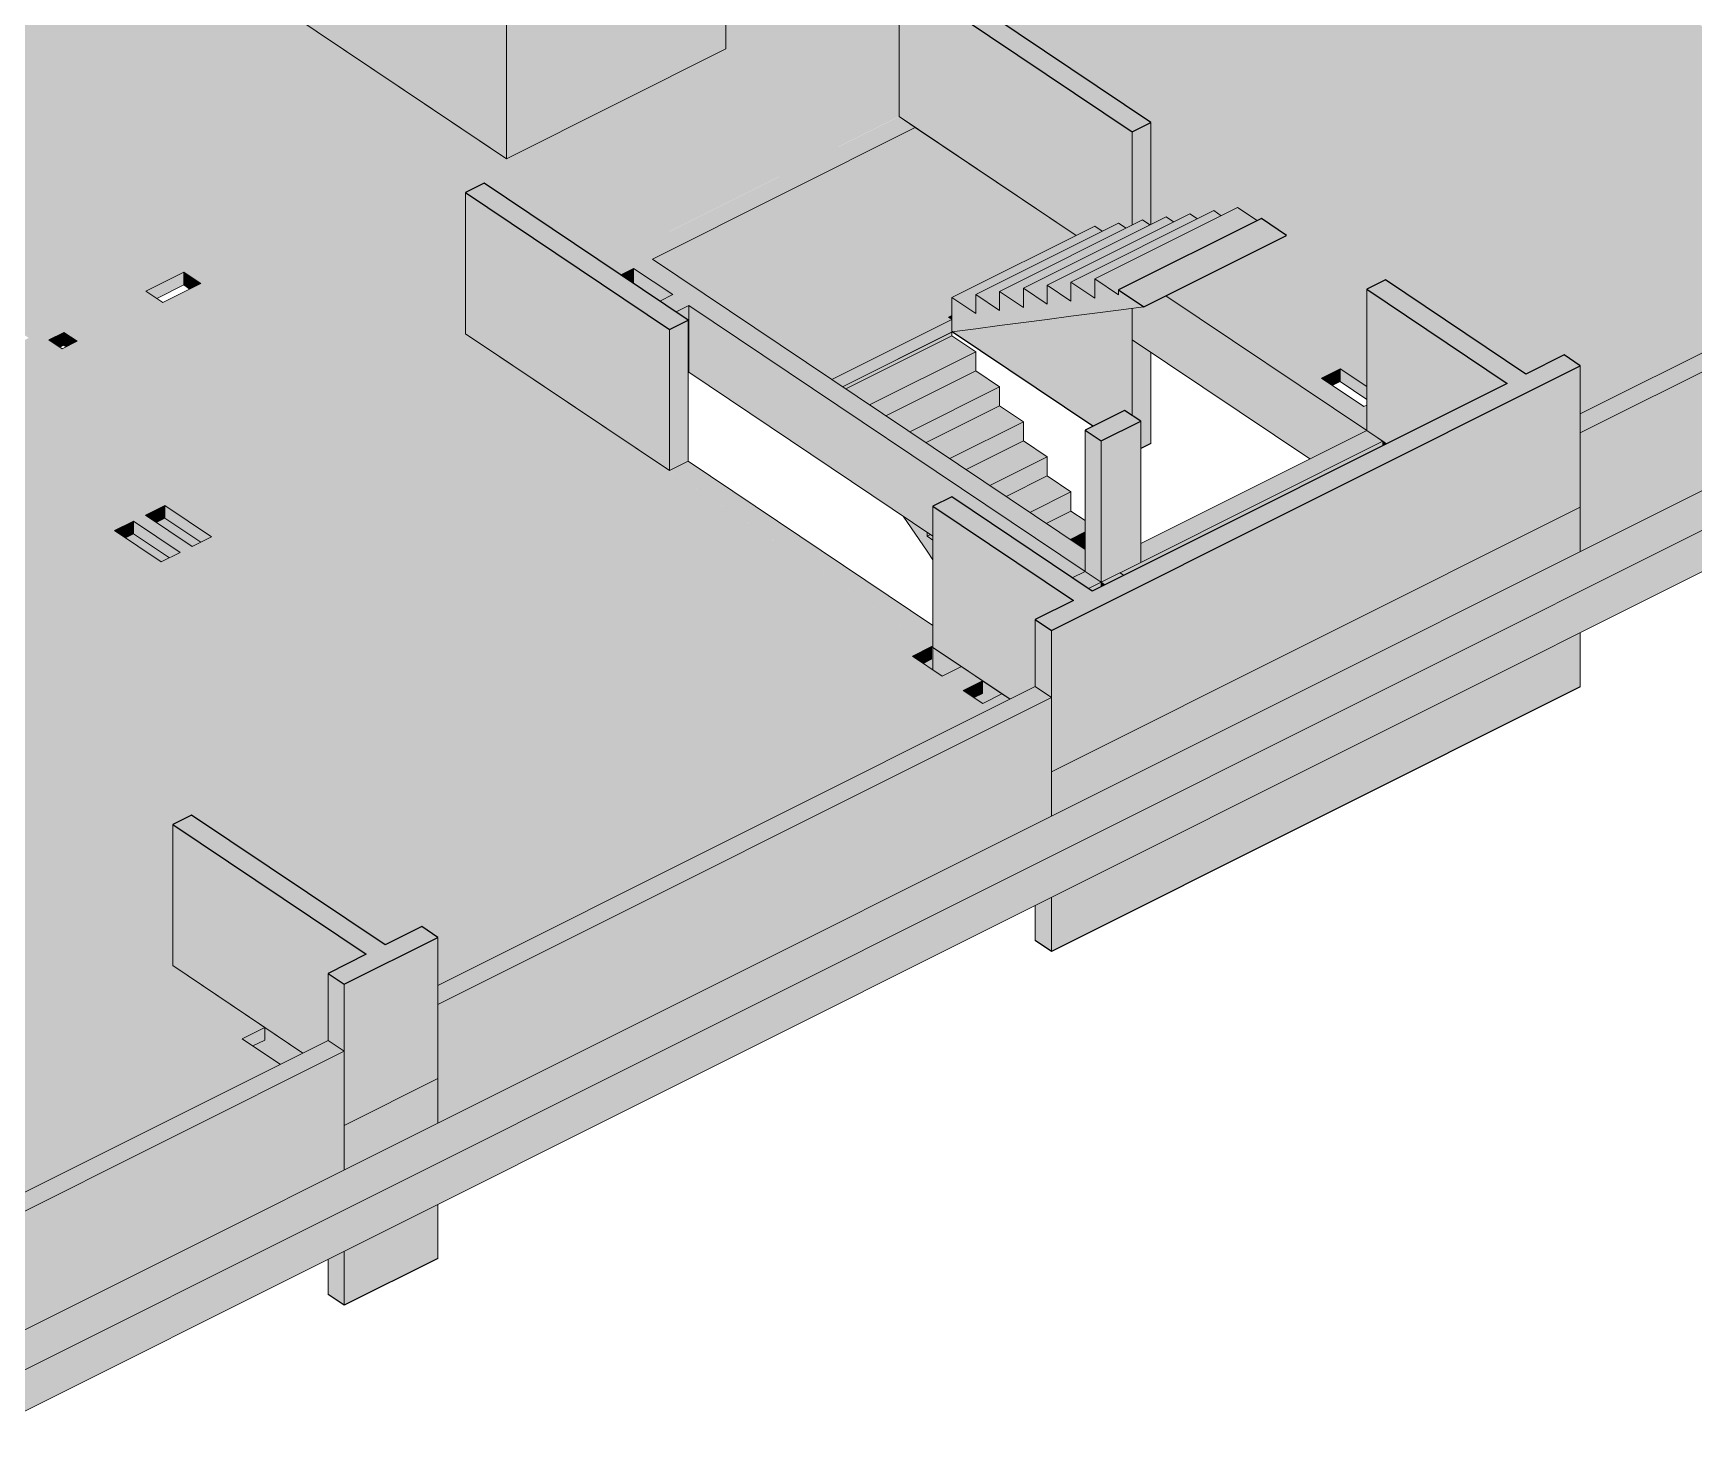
# Model space of a CAD drawing. Header units: centimetres. Extents: x -1984 to 34419, y -3196 to 88064.
# Drawn here: x 15872 to 17149, y 64692 to 65782 of the extents above; entities that cross this region are included whole.
import ezdxf

# ---------------------------------------------------------------- set-up
doc = ezdxf.new("R2010")
doc.units = ezdxf.units.CM
for name, color, linetype, lineweight in [('A-FLOR', 7, 'Continuous', 25), ('S-BEAM', 7, 'Continuous', 25), ('S-COLS', 7, 'Continuous', 25), ('S-STRS', 7, 'Continuous', 9)]:
    doc.layers.add(name, color=color, linetype=linetype, lineweight=lineweight)

# ---------------------------------------------------------------- blocks, each defined once
blk = doc.blocks.new('PED_COMPL_ESC_TRIANGULO_BAIXO_R00_2019 - 01-3741892-3D G 001 - VISTA 3D 4PAV')
at = {"layer": 'S-BEAM', "lineweight": 9, "true_color": 0xbfbfbf}
blk.add_hatch(color=9, dxfattribs=at).paths.add_polyline_path([(15.6, 65508.1), (97.1, 65548.9), (97.1, 65551.8), (13.1, 65509.7)], flags=0)
at = {"layer": 'S-BEAM', "lineweight": 9}
for p, q in [((13.1, 65509.7), (97.1, 65551.8)), ((97.1, 65551.8), (97.1, 65548.9))]:
    blk.add_line(p, q, dxfattribs=at)
blk = doc.blocks.new('PED_COMPL_ESC_TRIANGULO_CIMA_R00_2019 - 01-3741802-3D G 001 - VISTA 3D 4PAV')
at = {"layer": 'S-BEAM', "lineweight": 9, "true_color": 0xbfbfbf}
for points in [[(94.6, 65563.3), (97.1, 65563.6), (97.1, 65564.5)], [(97.1, 65561.6), (97.1, 65563.6), (94.6, 65563.3), (95.4, 65562.7)]]:
    blk.add_hatch(color=9, dxfattribs=at).paths.add_polyline_path(points, flags=0)
at = {"layer": 'S-BEAM', "lineweight": 9}
for p, q in [((94.6, 65563.3), (97.1, 65564.5)), ((97.1, 65563.6), (94.6, 65563.3)), ((94.6, 65563.3), (97.1, 65561.6)), ((97.1, 65561.6), (97.1, 65563.6))]:
    blk.add_line(p, q, dxfattribs=at)

msp = doc.modelspace()

# ---------------------------------------------------------------- hatches: boundary and pattern name
at = {"layer": 'A-FLOR', "true_color": 0xbfbfbf}
for points in [[(15540.45, 65218.06), (15661.18, 65278.49), (15661.18, 65387.13), (15675.56, 65394.33), (15768.25, 65332.09), (16204.62, 65550.52), (16204.62, 65659.15), (16219, 65666.35), (16311.69, 65604.12), (16538.03, 65717.56), (16538.03, 65826.05), (16552.41, 65833.25), (16645.11, 65771.02), (16935.39, 65916.66), (16935.39, 66024.95), (16952.22, 66033.17), (17044.74, 65971.06), (17335.02, 66116.36), (17335.02, 66133.21), (17248.1, 66191.57), (16569.55, 65851.91), (16555.66, 65861.23), (16536.82, 65851.91), (16497.42, 65878.36), (16478.16, 65868.72), (16465.2, 65877.42), (16503.22, 65896.44), (16469.41, 65919.14), (16442.92, 65905.88), (16400.44, 65934.4), (16426.93, 65947.66), (16389.17, 65973.01), (16366.46, 65961.64), (16301.44, 66005.3), (16324.14, 66016.66), (16317.93, 66020.83), (16302.8, 66013.26), (16289.73, 66022.03), (16304.86, 66029.61), (16250.01, 66066.43), (16234.87, 66058.86), (16221.8, 66067.63), (16236.94, 66075.21), (16111.71, 66159.17), (16098.91, 66152.76), (16089.36, 66159.17), (16076.45, 66152.7), (16099.08, 66137.51), (16085.53, 66130.72), (16062.89, 66145.92), (15937.64, 66083.22), (16299.82, 65840.07), (16392.51, 65886.48), (16404.93, 65878.14), (16404.93, 65769.51), (15439.15, 65286.07), (15539.32, 65218.82)], [(16486.27, 65515.35), (16578.6, 65561.56), (16576.05, 65563.27), (16578.6, 65564.55), (16578.6, 65578.3), (16674.06, 65626.09), (16550.45, 65709.08), (16348.37, 65607.92), (16478.04, 65520.87)], [(15967.47, 65577.51), (15988.36, 65587.97), (15988.36, 65597.75), (15959.12, 65583.11), (15962.09, 65581.12)], [(15992.98, 65584.87), (16001.33, 65589.04), (15988.36, 65597.75), (15988.36, 65587.97), (15991.93, 65585.58)], [(15892.86, 65540.17), (15896.04, 65541.76), (15896.04, 65551.54), (15884.52, 65545.77), (15886.08, 65544.72)], [(15897.85, 65540.54), (15906.19, 65544.72), (15896.04, 65551.54), (15896.04, 65541.76), (15897.48, 65540.79)], [(16494.61, 65509.74), (16578.6, 65552.01), (16578.6, 65561.56), (16486.27, 65515.35)], [(16870.96, 65510.76), (16876.99, 65513.78), (16876.99, 65523.56), (16862.61, 65516.36), (16868.66, 65512.3)], [(16897.45, 65500.04), (16897.45, 65509.82), (16876.99, 65523.56), (16876.99, 65513.78), (16895.16, 65501.58)], [(15967.02, 65405.34), (15973.7, 65408.97), (15973.6, 65418.42), (15958.68, 65410.95), (15966.78, 65405.51)], [(16001.26, 65390.18), (16009.6, 65394.35), (15973.7, 65418.42), (15973.7, 65408.68), (15995.04, 65394.35)], [(15943.37, 65393.5), (15949.6, 65396.91), (15949.6, 65406.4), (15935.11, 65399.05), (15943.13, 65393.67)], [(15977.16, 65378.11), (15985.5, 65382.29), (15949.6, 65406.4), (15949.6, 65396.62), (15970.94, 65382.29)], [(16556.53, 65296.97), (16562.94, 65300.48), (16562.94, 65309.96), (16548.18, 65302.57)], [(16595.69, 65270.68), (16602.1, 65273.89), (16602.1, 65283.67), (16587.34, 65276.28), (16595.5, 65270.8)], [(15760.22, 64837.43), (16062.43, 64988.71), (16033.04, 65008.44), (16050.44, 65017.16), (15673.59, 65270.16), (15385.58, 65125.99), (15760.22, 64874.48)], [(16041.38, 65002.84), (16050.44, 65007.38), (16050.44, 65017.16), (16033.04, 65008.44), (16040.02, 65003.76)]]:
    msp.add_hatch(color=9, dxfattribs=at).paths.add_polyline_path(points, flags=0)
h = msp.add_hatch(color=9, dxfattribs=at)
h.paths.add_polyline_path([(15859.8, 65511.18), (16223.73, 65693.36), (15926.16, 65893.12), (15912.07, 65886.07), (15879.35, 65908.03), (15893.45, 65915.09), (15853.09, 65941.89), (15838.77, 65934.72), (15804.57, 65957.68), (15819.14, 65964.97), (15792.73, 65982.7), (15778.16, 65975.41), (15768.86, 65981.88), (15783.24, 65989.08), (15768.86, 65998.73), (15477.44, 65852.86), (15517.06, 65826.26), (15517.06, 65717.62), (15700.89, 65594.21), (15700.89, 65684.66), (15717.54, 65693), (15853.16, 65601.95), (15853.17, 65553.24), (15857.13, 65555.23), (15869.06, 65547.22), (15853.16, 65539.26), (15853.17, 65515.63), (15858.42, 65512.1)], flags=0)
h.paths.add_polyline_path([(15894.67, 65538.95), (15884.52, 65545.77), (15896.04, 65551.54), (15906.19, 65544.72), (15896.04, 65539.63)], flags=0)
h.paths.add_polyline_path([(15972.09, 65574.41), (15959.12, 65583.11), (15988.36, 65597.75), (16001.33, 65589.04), (15991.99, 65584.37)], flags=0)
h = msp.add_hatch(color=9, dxfattribs=at)
h.paths.add_polyline_path([(17061.49, 65488.8), (17355.19, 65635.82), (17072.14, 65825.84), (17071, 65825.28), (16986.7, 65881.88), (16931.58, 65854.29), (16919.49, 65862.4), (16974.6, 65889.99), (16947.81, 65907.98), (16657.53, 65762.68), (16731.49, 65713.03), (16731.49, 65634.49), (16743.25, 65640.38), (16749.03, 65636.49), (16761.55, 65642.76), (16767.33, 65638.87), (16779.85, 65645.14), (16785.63, 65641.25), (16798.15, 65647.52), (16813.11, 65637.47), (16816.45, 65639.14), (16835.82, 65626.13), (16757.51, 65586.92), (16862.61, 65516.36), (16876.99, 65523.56), (16897.45, 65509.82), (16897.45, 65584.75), (16911.83, 65591.95), (17019.75, 65519.5), (17049.08, 65534.18), (17061.49, 65525.84), (17061.49, 65512.3)], flags=0)
h.paths.add_polyline_path([(16897.45, 65492.97), (16897.45, 65495.65), (16895.16, 65494.51)], flags=0)
h.paths.add_polyline_path([(16820.35, 65821.97), (16810.2, 65828.79), (16821.72, 65834.56), (16831.83, 65827.72), (16826.95, 65825.28)], flags=0)
h.paths.add_polyline_path([(16901.5, 65862.59), (16893.91, 65867.69), (16909.02, 65875.25), (16916.61, 65870.16), (16906.28, 65864.98)], flags=0)
h.paths.add_polyline_path([(16932.94, 65878.33), (16920.44, 65886.72), (16950.67, 65901.85), (16963.17, 65893.46), (16935.39, 65879.56)], flags=0)
h = msp.add_hatch(color=9, dxfattribs=at)
h.paths.add_polyline_path([(16183.5, 65049.31), (16623.28, 65269.45), (16617.05, 65273.63), (16602.29, 65266.24), (16587.34, 65276.28), (16602.1, 65283.67), (16585.94, 65294.52), (16571.18, 65287.13), (16548.18, 65302.57), (16562.94, 65309.96), (16217.03, 65542.18), (15780.67, 65323.76), (15832.41, 65289.02), (15832.41, 65180.39), (15979.78, 65081.45), (15979.78, 65173.23), (15994.16, 65180.43), (16142.89, 65080.58), (16171.09, 65094.69), (16183.5, 65086.36), (16183.5, 65050.36)], flags=0)
h.paths.add_polyline_path([(15970.93, 65375), (15935.03, 65399.11), (15949.6, 65406.4), (15985.5, 65382.29)], flags=0)
h.paths.add_polyline_path([(15994.59, 65386.84), (15958.68, 65410.95), (15973.76, 65418.42), (16009.6, 65394.35)], flags=0)
at = {"layer": 'S-BEAM', "true_color": 0xbfbfbf}
for points in [[(16657.53, 65762.68), (16947.81, 65907.98), (16935.39, 65916.32), (16645.11, 65771.02), (16652.06, 65766.35)], [(17271.54, 65691.98), (17271.54, 65708.83), (17086.52, 65833.04), (17072.14, 65825.84), (17260.85, 65699.15)], [(16324.11, 65595.78), (16550.45, 65709.08), (16538.03, 65717.42), (16311.69, 65604.12), (16323.07, 65596.48)], [(15853.17, 65493.31), (16236.15, 65685.02), (16223.73, 65693.36), (15853.16, 65507.86), (15853.16, 65493.32)], [(17061.49, 65474.25), (17416.28, 65651.84), (17403.86, 65660.18), (17061.49, 65488.8), (17061.49, 65474.7)], [(17061.49, 65382.99), (17416.28, 65560.58), (17416.28, 65651.84), (17061.49, 65474.25), (17061.49, 65417.21)], [(16680.99, 65367.77), (16680.99, 65384.62), (16348.37, 65607.92), (16333.99, 65600.73), (16671.95, 65373.83)], [(16333.99, 65589.15), (16333.99, 65600.73), (16324.11, 65595.78), (16328.35, 65592.94)], [(16366.59, 65567.26), (16376.47, 65572.21), (16364.05, 65580.54), (16354.17, 65575.6), (16365, 65568.33)], [(16853.65, 65454.19), (16897.45, 65476.12), (16743.13, 65579.73), (16726.07, 65571.19), (16717.11, 65570.02), (16717.11, 65545.86), (16833.41, 65467.78)], [(16897.45, 65476.12), (16897.45, 65492.97), (16757.51, 65586.92), (16743.25, 65579.64), (16876.99, 65489.85)], [(16375.85, 65520.56), (16376.47, 65520.87), (16376.47, 65572.21), (16366.59, 65567.26), (16375.85, 65561.05), (16375.85, 65520.86)], [(15780.67, 65323.76), (16217.03, 65542.18), (16204.62, 65550.52), (15768.25, 65332.09), (15775.21, 65327.42)], [(16564.04, 65309.22), (16564.04, 65326.08), (16375.85, 65452.41), (16361.47, 65445.22), (16562.94, 65309.96)], [(16696.21, 65357.55), (16710.59, 65364.75), (16707.79, 65366.63), (16693.41, 65359.43), (16695.37, 65358.11)], [(16693.41, 65356.15), (16696.21, 65357.55), (16693.41, 65359.43), (16693.41, 65358.35)], [(16564.04, 65291.93), (16564.04, 65309.22), (16562.94, 65309.96), (16562.76, 65300.08), (16556.53, 65296.97), (16563.31, 65292.41)], [(16183.5, 65034.76), (16655.06, 65270.8), (16642.64, 65279.14), (16183.5, 65049.31)], [(16183.5, 64943.5), (16655.06, 65179.54), (16655.06, 65270.8), (16183.5, 65034.76)], [(15979.78, 65064.6), (15979.78, 65081.45), (15832.41, 65180.39), (15818.03, 65173.19), (15969.06, 65071.79)], [(15760.22, 64822.88), (16111.6, 64998.77), (16099.18, 65007.1), (15760.22, 64837.43)], [(15760.22, 64731.62), (16111.6, 64907.51), (16111.6, 64998.77), (15760.22, 64822.88), (15760.22, 64738.86)]]:
    msp.add_hatch(color=9, dxfattribs=at).paths.add_polyline_path(points, flags=0)
at = {"layer": 'S-BEAM', "true_color": 0x0080ff}
for points in [[(15775.58, 64708.67), (17855.48, 65749.79), (17829.34, 65767.34), (15749.44, 64726.22), (15760.22, 64718.98)], [(15804.91, 64691.57), (17825.4, 65702.96), (17825.4, 65732.7), (17855.3, 65747.64), (17855.48, 65749.79), (15775.58, 64708.67), (15775.58, 64706.63), (15804.91, 64721.31), (15804.91, 64706.63)]]:
    msp.add_hatch(color=150, dxfattribs=at).paths.add_polyline_path(points, flags=0)
at = {"layer": 'S-BEAM', "true_color": 0xbfbfbf}
h = msp.add_hatch(color=9, dxfattribs=at)
h.paths.add_polyline_path([(16671.11, 65362.82), (16680.99, 65367.77), (16376.47, 65572.21), (16376.49, 65520.86), (16564.04, 65394.95), (16564.04, 65417.86), (16578.42, 65425.05), (16663.75, 65367.77)], flags=0)
h.paths.add_polyline_path([(16354.17, 65575.6), (16364.05, 65580.54), (16333.99, 65600.73), (16333.99, 65589.15), (16348.37, 65579.5)], flags=0)
h = msp.add_hatch(color=9, dxfattribs=at)
h.paths.add_polyline_path([(16683.53, 65354.49), (16693.4, 65359.43), (16680.99, 65367.77), (16671.11, 65362.82), (16682.34, 65355.29)], flags=0)
h.paths.add_polyline_path([(16723.68, 65374.58), (16909.54, 65468), (16897.45, 65476.12), (16723.68, 65389.14), (16723.68, 65388.23)], flags=0)
h = msp.add_hatch(color=9, dxfattribs=at)
h.paths.add_polyline_path([(16686.33, 65352.6), (16693.41, 65356.15), (16693.39, 65359.42), (16683.53, 65354.49)], flags=0)
h.paths.add_polyline_path([(16710.59, 65364.75), (16909.87, 65464.5), (16909.54, 65467.62), (16707.79, 65366.63)], flags=0)
h = msp.add_hatch(color=9, dxfattribs=at)
h.paths.add_polyline_path([(15970.93, 65375), (15977.16, 65378.11), (15949.6, 65396.62), (15943.63, 65393.33), (15961.38, 65381.42)], flags=0)
h.paths.add_polyline_path([(15994.59, 65386.84), (16001.26, 65390.18), (15973.7, 65408.68), (15967.02, 65405.34), (15985.5, 65392.94)], flags=0)
at = {"layer": 'S-COLS', "true_color": 0xc0c0c0}
for points in [[(16236.15, 65685.02), (16236.15, 65793.65), (16068.84, 65905.98), (16068.84, 65797.34), (16228.92, 65689.87)], [(16236.15, 65685.02), (16404.93, 65769.51), (16404.93, 65878.14), (16236.15, 65793.65), (16236.15, 65689.87)], [(16674.06, 65626.09), (16688.35, 65633.24), (16694.23, 65629.4), (16706.65, 65635.62), (16712.44, 65631.74), (16717.11, 65634.07), (16717.11, 65705.83), (16538.03, 65826.05), (16538.03, 65717.42), (16663.41, 65633.24)], [(16717.11, 65634.07), (16724.95, 65638), (16730.74, 65634.12), (16731.49, 65634.49), (16731.49, 65713.03), (16717.11, 65705.83), (16717.11, 65635.62)], [(16361.47, 65445.22), (16361.47, 65553.85), (16204.62, 65659.15), (16204.76, 65550.42), (16286.24, 65495.72)], [(16912.67, 65465.9), (17005.37, 65512.3), (16897.45, 65584.75), (16897.45, 65476.12), (16909.87, 65467.78)], [(16686.8, 65479.31), (16711.27, 65491.55), (16717.11, 65487.63), (16717.11, 65570.02), (16578.74, 65551.86), (16680.99, 65483.21)], [(16361.47, 65445.22), (16375.85, 65452.41), (16375.85, 65561.05), (16361.47, 65553.85), (16361.47, 65452.41)], [(16723.68, 65462.26), (16731.49, 65466.16), (16731.49, 65536.21), (16717.11, 65545.86), (16717.11, 65487.63), (16723.68, 65483.22), (16723.68, 65467.78)], [(16655.06, 65213.76), (17061.49, 65417.21), (17061.49, 65525.84), (16655.06, 65322.4), (16655.06, 65214.82)], [(16693.41, 65359.43), (16693.41, 65468.06), (16680.99, 65476.4), (16680.99, 65367.77), (16693.4, 65359.43)], [(16693.41, 65359.43), (16723.68, 65374.58), (16723.68, 65483.22), (16693.41, 65468.06), (16693.41, 65359.44)], [(16909.87, 65464.5), (16912.67, 65465.9), (16909.87, 65467.78)], [(16623.28, 65269.45), (16642.64, 65279.14), (16642.64, 65330.73), (16671.95, 65345.41), (16564.04, 65417.86), (16564.04, 65309.22), (16621.26, 65270.8)], [(16655.06, 65270.8), (16655.06, 65322.4), (16642.64, 65330.73), (16642.64, 65279.14), (16646.9, 65276.28)], [(16079.84, 64997.42), (16099.18, 65007.1), (16099.18, 65058.7), (16128.51, 65073.38), (15979.78, 65173.23), (15979.78, 65064.6), (16077.84, 64998.77)], [(16655.06, 65075.53), (16655.06, 65117.13), (16642.64, 65110.91), (16642.64, 65083.87), (16648.2, 65080.13)], [(16111.6, 64941.73), (16183.5, 64977.72), (16183.5, 65086.36), (16111.6, 65050.36), (16111.6, 64943.37)], [(16111.6, 64998.77), (16111.6, 65050.36), (16099.18, 65058.7), (16099.18, 65007.1)], [(16062.43, 64988.71), (16079.84, 64997.42), (16050.44, 65017.16), (16050.44, 65007.38), (16041.38, 65002.84), (16061.97, 64989.02)], [(16111.6, 64803.5), (16111.6, 64845.09), (16099.18, 64838.88), (16099.18, 64811.84)]]:
    msp.add_hatch(color=9, dxfattribs=at).paths.add_polyline_path(points, flags=0)
at = {"layer": 'S-COLS', "lineweight": 9, "true_color": 0x8080ff}
for points in [[(16717.11, 65705.83), (16731.49, 65713.03), (16552.41, 65833.25), (16538.03, 65826.05), (16701.54, 65716.28)], [(16361.47, 65553.85), (16375.85, 65561.05), (16219, 65666.35), (16204.62, 65659.15), (16361.03, 65554.14)], [(16655.06, 65322.4), (17061.49, 65525.84), (17049.08, 65534.18), (17019.75, 65519.5), (16911.83, 65591.95), (16897.45, 65584.75), (17005.37, 65512.3), (16686.33, 65352.6), (16578.42, 65425.05), (16564.04, 65417.86), (16671.95, 65345.41), (16642.64, 65330.73)], [(16693.41, 65468.06), (16723.68, 65483.22), (16711.27, 65491.55), (16680.99, 65476.4)], [(16111.6, 65050.36), (16183.5, 65086.36), (16171.09, 65094.69), (16142.89, 65080.58), (15994.16, 65180.43), (15979.78, 65173.23), (16128.51, 65073.38), (16099.18, 65058.7), (16109.61, 65051.7)]]:
    msp.add_hatch(color=171, dxfattribs=at).paths.add_polyline_path(points, flags=0)
at = {"layer": 'S-COLS', "true_color": 0xc0c0c0}
h = msp.add_hatch(color=9, dxfattribs=at)
h.paths.add_polyline_path([(16655.06, 65075.53), (17061.49, 65278.98), (17061.49, 65320.57), (16655.06, 65117.13)], flags=0)
h.paths.add_polyline_path([(16655.06, 65179.54), (17061.49, 65382.99), (17061.49, 65417.21), (16655.06, 65213.76)], flags=0)
h = msp.add_hatch(color=9, dxfattribs=at)
h.paths.add_polyline_path([(16602.29, 65266.24), (16617.05, 65273.63), (16602.1, 65283.67), (16602.1, 65273.89), (16595.69, 65270.68), (16602.1, 65266.37)], flags=0)
h.paths.add_polyline_path([(16571.18, 65287.13), (16585.94, 65294.52), (16564.04, 65309.22), (16564.04, 65291.93)], flags=0)
h = msp.add_hatch(color=9, dxfattribs=at)
h.paths.add_polyline_path([(16111.6, 64803.5), (16183.5, 64839.49), (16183.5, 64881.08), (16111.6, 64845.09), (16111.6, 64826.52)], flags=0)
h.paths.add_polyline_path([(16111.6, 64907.51), (16183.5, 64943.5), (16183.5, 64977.72), (16111.6, 64941.73)], flags=0)
at = {"layer": 'S-STRS', "true_color": 0xff8040}
for points in [[(16651.79, 65573.15), (16651.79, 65587.82), (16749.03, 65636.49), (16743.25, 65640.38), (16633.49, 65585.44), (16638.76, 65581.9)], [(16670.09, 65575.53), (16670.09, 65590.2), (16767.33, 65638.87), (16761.55, 65642.76), (16651.79, 65587.82), (16665.26, 65578.78)], [(16688.39, 65577.91), (16688.39, 65592.58), (16785.63, 65641.25), (16779.85, 65645.14), (16670.09, 65590.2), (16688.35, 65577.94)], [(16706.69, 65580.29), (16706.69, 65584.2), (16813.11, 65637.47), (16798.15, 65647.52), (16688.39, 65592.58), (16701.73, 65583.62)], [(16596.89, 65566.02), (16596.89, 65580.68), (16694.14, 65629.36), (16688.35, 65633.24), (16578.6, 65578.3), (16592.88, 65568.71)], [(16615.19, 65568.4), (16615.19, 65583.06), (16712.44, 65631.74), (16706.65, 65635.62), (16596.89, 65580.68), (16613.74, 65569.37)], [(16633.49, 65570.78), (16633.49, 65585.44), (16730.74, 65634.12), (16724.95, 65638), (16615.19, 65583.06), (16626.25, 65575.64)], [(16670.09, 65563.91), (16688.39, 65566.29), (16688.35, 65577.94), (16670.09, 65590.2), (16670.09, 65566.02)], [(16688.39, 65566.29), (16706.69, 65568.67), (16706.65, 65580.32), (16688.39, 65592.58), (16688.39, 65568.4)], [(16578.6, 65552.01), (16596.89, 65554.39), (16596.89, 65566.02), (16578.6, 65578.3), (16578.6, 65554.14)], [(16596.89, 65554.39), (16615.19, 65556.77), (16615.19, 65568.4), (16596.89, 65580.68), (16596.89, 65556.77)], [(16615.19, 65556.77), (16633.49, 65559.15), (16633.49, 65570.78), (16615.19, 65583.06), (16615.19, 65559.15)], [(16633.49, 65559.15), (16651.79, 65561.56), (16651.79, 65573.15), (16633.49, 65585.44), (16633.49, 65561.53)], [(16651.79, 65561.53), (16670.09, 65563.91), (16670.09, 65575.53), (16651.79, 65587.82), (16651.79, 65561.56)], [(16706.69, 65568.67), (16726.07, 65571.19), (16706.69, 65584.2), (16706.69, 65570.78)], [(16515.35, 65495.82), (16596.89, 65536.65), (16578.6, 65548.93), (16497.05, 65508.11), (16504.57, 65503.06)], [(16527.86, 65487.42), (16596.89, 65521.98), (16596.89, 65536.65), (16515.35, 65495.82), (16523.38, 65490.43)], [(16546.16, 65475.14), (16615.19, 65509.69), (16596.89, 65521.98), (16527.86, 65487.42), (16545.23, 65475.76)], [(16558.68, 65466.74), (16615.19, 65495.03), (16615.19, 65509.69), (16546.16, 65475.14), (16556.68, 65468.07)], [(16576.98, 65454.45), (16633.49, 65482.74), (16615.19, 65495.03), (16558.68, 65466.74), (16570.25, 65458.96)], [(16589.49, 65446.05), (16633.49, 65468.07), (16633.49, 65482.74), (16576.98, 65454.45), (16578.42, 65453.48)], [(16607.79, 65433.76), (16651.79, 65455.79), (16633.49, 65468.07), (16589.49, 65446.05), (16603.67, 65436.53)], [(16651.12, 65404.67), (16670.09, 65414.17), (16670.09, 65428.84), (16638.61, 65413.07)], [(16559.47, 65383.28), (16559.47, 65398.02), (16541.17, 65410.23), (16551.57, 65394.91)], [(16669.42, 65392.39), (16680.99, 65398.18), (16680.99, 65406.85), (16670.09, 65414.17), (16651.12, 65404.67), (16655.06, 65402.03)], [(16680.99, 65384.62), (16680.99, 65398.18), (16669.42, 65392.39), (16677.12, 65387.22)], [(16564.04, 65376.55), (16564.04, 65391.84), (16559.47, 65394.91), (16559.47, 65383.28), (16562.94, 65378.16)]]:
    msp.add_hatch(color=11, dxfattribs=at).paths.add_polyline_path(points, flags=0)
at = {"layer": 'S-STRS', "true_color": 0xff80ff}
msp.add_hatch(color=211, dxfattribs=at).paths.add_polyline_path([(16726.07, 65571.19), (16835.82, 65626.13), (16816.45, 65639.14), (16706.69, 65584.2), (16719.4, 65575.66)], flags=0)
at = {"layer": 'S-STRS', "true_color": 0xff8040}
h = msp.add_hatch(color=11, dxfattribs=at)
h.paths.add_polyline_path([(16559.47, 65394.91), (16562.12, 65396.23), (16559.47, 65398.02)], flags=0)
h.paths.add_polyline_path([(16620.31, 65425.36), (16651.79, 65441.12), (16651.79, 65455.79), (16607.79, 65433.76), (16615.13, 65428.84)], flags=0)
h = msp.add_hatch(color=11, dxfattribs=at)
h.paths.add_polyline_path([(16564.04, 65391.84), (16564.04, 65394.95), (16562.12, 65396.23), (16559.47, 65394.91), (16562.94, 65392.57)], flags=0)
h.paths.add_polyline_path([(16638.61, 65413.07), (16670.09, 65428.84), (16651.79, 65441.12), (16620.31, 65425.36), (16636.97, 65414.17)], flags=0)

# ---------------------------------------------------------------- linework, layer by layer
at = {"layer": 'A-FLOR', "lineweight": 9}
for p, q in [((16223.73, 65693.36), (16068.84, 65797.34)), ((16404.93, 65769.51), (16236.15, 65685.02)), ((16550.45, 65709.08), (16348.37, 65607.92)), ((16674.06, 65626.09), (16550.45, 65709.08)), ((16348.37, 65607.92), (16486.27, 65515.35)), ((15959.12, 65583.11), (15988.36, 65597.75)), ((16001.33, 65589.04), (15972.09, 65574.41)), ((15988.36, 65597.75), (16001.33, 65589.04)), ((15988.36, 65587.97), (15988.36, 65597.75)), ((15972.09, 65574.41), (15959.12, 65583.11)), ((15988.36, 65587.97), (15967.47, 65577.51)), ((15992.98, 65584.87), (15988.36, 65587.97)), ((15884.52, 65545.77), (15896.04, 65551.54)), ((15896.04, 65551.54), (15906.19, 65544.72)), ((15896.04, 65541.76), (15896.04, 65551.54)), ((16486.27, 65515.35), (16578.6, 65561.56)), ((16579.22, 65552.1), (16494.61, 65509.74)), ((15894.67, 65538.95), (15884.52, 65545.77)), ((15896.04, 65541.76), (15892.86, 65540.17)), ((15906.19, 65544.72), (15894.67, 65538.95)), ((15897.85, 65540.54), (15896.04, 65541.76)), ((16361.47, 65445.22), (16217.03, 65542.18)), ((16862.61, 65516.36), (16876.99, 65523.56)), ((16876.99, 65513.78), (16870.96, 65510.76)), ((16876.99, 65523.56), (16897.45, 65509.82)), ((16876.99, 65523.56), (16876.99, 65513.78)), ((16897.45, 65500.04), (16876.99, 65513.78)), ((16897.45, 65495.65), (16895.16, 65494.51)), ((15958.68, 65410.95), (15973.7, 65418.46)), ((15994.59, 65386.84), (15958.68, 65410.95)), ((15973.7, 65418.46), (16009.6, 65394.35)), ((15973.7, 65408.68), (15973.7, 65418.46)), ((15935.03, 65399.11), (15949.6, 65406.4)), ((15970.93, 65375), (15935.03, 65399.11)), ((15949.6, 65406.4), (15985.5, 65382.29)), ((15949.6, 65396.62), (15949.6, 65406.4)), ((15973.7, 65408.68), (15967.02, 65405.34)), ((16001.26, 65390.18), (15973.7, 65408.68)), ((15949.6, 65396.62), (15943.37, 65393.5)), ((15977.16, 65378.11), (15949.6, 65396.62)), ((16009.6, 65394.35), (15994.59, 65386.84)), ((15985.5, 65382.29), (15970.93, 65375)), ((16548.18, 65302.57), (16562.94, 65309.96)), ((16562.94, 65309.96), (16562.94, 65300.18)), ((16571.18, 65287.13), (16548.18, 65302.57)), ((16562.94, 65300.18), (16556.53, 65296.97)), ((16585.94, 65294.52), (16571.18, 65287.13)), ((16602.1, 65283.67), (16585.94, 65294.52)), ((16587.34, 65276.28), (16602.1, 65283.67)), ((16602.1, 65283.67), (16602.1, 65273.89)), ((16602.29, 65266.24), (16587.34, 65276.28)), ((16602.1, 65273.89), (16595.69, 65270.68)), ((16617.05, 65273.63), (16602.29, 65266.24)), ((16623.28, 65269.45), (16617.05, 65273.63)), ((16050.44, 65017.16), (15979.78, 65064.6)), ((16033.04, 65008.44), (16050.44, 65017.16)), ((16050.44, 65017.16), (16050.44, 65007.38)), ((16062.43, 64988.71), (16033.04, 65008.44)), ((16050.44, 65007.38), (16041.38, 65002.84))]:
    msp.add_line(p, q, dxfattribs=at)
at = {"layer": 'S-BEAM', "lineweight": 9}
for p, q in [((17829.34, 65767.34), (15749.44, 64726.22)), ((15775.58, 64708.67), (17855.48, 65749.79)), ((16538.03, 65717.42), (16550.45, 65709.08)), ((16348.37, 65607.92), (16550.45, 65709.08)), ((15804.91, 64691.57), (17825.4, 65702.96)), ((16236.15, 65685.02), (16223.73, 65693.36)), ((17403.86, 65660.18), (17061.49, 65488.8)), ((17061.49, 65474.25), (17416.28, 65651.84)), ((16486.27, 65515.35), (16348.37, 65607.92)), ((16324.11, 65595.78), (16333.99, 65600.73)), ((16333.99, 65600.73), (16364.05, 65580.54)), ((16333.99, 65600.73), (16333.99, 65589.15)), ((16364.05, 65580.54), (16354.17, 65575.6)), ((16743.13, 65579.73), (16897.45, 65476.12)), ((16366.59, 65567.26), (16376.47, 65572.21)), ((16376.47, 65572.21), (16680.99, 65367.77)), ((16376.47, 65520.87), (16376.47, 65572.21)), ((16717.11, 65570.02), (16717.11, 65545.86)), ((16204.62, 65550.52), (16217.03, 65542.18)), ((16853.65, 65454.19), (16717.11, 65545.86)), ((16375.85, 65520.56), (16376.47, 65520.87)), ((16564.04, 65394.95), (16376.47, 65520.87)), ((16680.99, 65384.62), (16486.27, 65515.35)), ((16895.16, 65494.51), (16862.61, 65516.36)), ((16897.45, 65476.12), (16723.68, 65389.14)), ((16909.87, 65467.78), (16897.45, 65476.12)), ((17061.49, 65474.25), (17061.49, 65382.99)), ((16723.68, 65374.58), (16909.87, 65467.78)), ((16909.87, 65464.5), (16909.87, 65467.78)), ((16375.85, 65452.41), (16361.47, 65445.22)), ((16564.04, 65326.08), (16375.85, 65452.41)), ((16707.79, 65366.63), (16723.68, 65374.58)), ((16680.99, 65367.77), (16671.11, 65362.82)), ((16683.53, 65354.49), (16693.41, 65359.43)), ((16693.41, 65359.43), (16696.21, 65357.55)), ((16693.41, 65356.15), (16693.41, 65359.43)), ((16710.59, 65364.75), (16707.79, 65366.63)), ((16562.94, 65309.96), (16564.04, 65309.22)), ((16564.04, 65291.93), (16564.04, 65309.22)), ((16642.64, 65279.14), (16183.5, 65049.31)), ((16183.5, 65034.76), (16655.06, 65270.8)), ((16655.06, 65270.8), (16642.64, 65279.14)), ((16655.06, 65213.76), (16655.06, 65270.8)), ((16655.06, 65179.54), (16655.06, 65213.76)), ((16183.5, 65034.76), (16183.5, 64943.5)), ((16099.18, 65007.1), (15760.22, 64837.43)), ((16099.18, 65007.1), (16111.6, 64998.77)), ((15760.22, 64822.88), (16111.6, 64998.77)), ((16111.6, 64998.77), (16111.6, 64907.51))]:
    msp.add_line(p, q, dxfattribs=at)
at = {"layer": 'S-COLS', "lineweight": 9}
for p, q in [((16404.93, 65878.14), (16404.93, 65769.51)), ((16538.03, 65826.05), (16538.03, 65717.42)), ((16223.73, 65693.36), (16068.84, 65797.34)), ((16236.15, 65685.02), (16068.84, 65797.34)), ((16236.15, 65685.02), (16236.15, 65793.65)), ((16404.93, 65769.51), (16236.15, 65685.02)), ((16404.93, 65769.51), (16236.15, 65685.02)), ((16550.45, 65709.08), (16538.03, 65717.42)), ((16674.06, 65626.09), (16538.03, 65717.42)), ((16674.06, 65626.09), (16550.45, 65709.08)), ((16717.11, 65705.83), (16717.11, 65634.07)), ((16731.49, 65713.03), (16731.49, 65634.49)), ((16236.15, 65685.02), (16223.73, 65693.36)), ((16204.62, 65659.15), (16204.62, 65550.52)), ((16897.45, 65584.75), (16897.45, 65476.12)), ((16717.11, 65570.02), (16717.11, 65545.86)), ((16217.03, 65542.18), (16204.62, 65550.52)), ((16361.47, 65445.22), (16204.62, 65550.52)), ((16361.47, 65553.85), (16361.47, 65445.22)), ((16375.85, 65561.05), (16375.85, 65452.41)), ((16361.47, 65445.22), (16217.03, 65542.18)), ((16717.11, 65545.86), (16717.11, 65487.63)), ((16731.49, 65536.21), (16731.49, 65466.16)), ((17061.49, 65417.21), (17061.49, 65525.84)), ((16680.99, 65476.4), (16680.99, 65367.77)), ((16723.68, 65483.22), (16723.68, 65374.58)), ((16909.87, 65467.78), (16897.45, 65476.12)), ((16912.67, 65465.9), (16897.45, 65476.12)), ((16693.41, 65468.06), (16693.41, 65359.43)), ((16912.67, 65465.9), (16909.87, 65467.78)), ((16375.85, 65452.41), (16361.47, 65445.22)), ((16375.85, 65452.41), (16361.47, 65445.22)), ((16564.04, 65417.86), (16564.04, 65309.22)), ((17061.49, 65417.21), (16655.06, 65213.76)), ((17061.49, 65417.21), (16655.06, 65213.76)), ((17061.49, 65382.99), (17061.49, 65417.21)), ((16723.68, 65374.58), (16693.41, 65359.43)), ((16693.41, 65359.43), (16680.99, 65367.77)), ((16642.64, 65330.73), (16642.64, 65279.14)), ((16655.06, 65322.4), (16655.06, 65213.76)), ((16585.94, 65294.52), (16564.04, 65309.22)), ((16564.04, 65309.22), (16564.04, 65291.93)), ((16623.28, 65269.45), (16564.04, 65309.22)), ((17061.49, 65278.98), (17061.49, 65320.57)), ((16602.1, 65283.67), (16585.94, 65294.52)), ((16617.05, 65273.63), (16602.1, 65283.67)), ((16623.28, 65269.45), (16617.05, 65273.63)), ((16655.06, 65213.76), (16655.06, 65179.54)), ((15979.78, 65173.23), (15979.78, 65064.6)), ((16655.06, 65117.13), (16655.06, 65075.53)), ((16642.64, 65110.91), (16642.64, 65083.87)), ((16183.5, 64977.72), (16183.5, 65086.36)), ((16050.44, 65017.16), (15979.78, 65064.6)), ((16079.84, 64997.42), (15979.78, 65064.6)), ((16099.18, 65058.7), (16099.18, 65007.1)), ((16111.6, 65050.36), (16111.6, 64941.73)), ((16079.84, 64997.42), (16050.44, 65017.16)), ((16183.5, 64977.72), (16111.6, 64941.73)), ((16183.5, 64977.72), (16111.6, 64941.73)), ((16183.5, 64943.5), (16183.5, 64977.72)), ((16111.6, 64941.73), (16111.6, 64907.51)), ((16183.5, 64839.49), (16183.5, 64881.08)), ((16099.18, 64838.88), (16099.18, 64811.84)), ((16111.6, 64845.09), (16111.6, 64803.5))]:
    msp.add_line(p, q, dxfattribs=at)
at = {"layer": 'S-COLS'}
for p, q in [((16731.49, 65713.03), (16552.41, 65833.25)), ((16538.03, 65826.05), (16717.11, 65705.83)), ((16717.11, 65705.83), (16731.49, 65713.03)), ((16219, 65666.35), (16204.62, 65659.15)), ((16375.85, 65561.05), (16219, 65666.35)), ((16204.62, 65659.15), (16361.47, 65553.85)), ((16911.83, 65591.95), (16897.45, 65584.75)), ((17019.75, 65519.5), (16911.83, 65591.95)), ((16897.45, 65584.75), (17005.37, 65512.3)), ((16361.47, 65553.85), (16375.85, 65561.05)), ((16686.8, 65479.31), (16578.74, 65551.86)), ((16655.06, 65322.4), (17061.49, 65525.84)), ((17049.08, 65534.18), (17019.75, 65519.5)), ((17061.49, 65525.84), (17049.08, 65534.18)), ((17005.37, 65512.3), (16686.33, 65352.6)), ((16711.27, 65491.55), (16680.99, 65476.4)), ((16723.68, 65483.22), (16711.27, 65491.55)), ((16680.99, 65476.4), (16693.41, 65468.06)), ((16693.41, 65468.06), (16723.68, 65483.22)), ((16731.49, 65466.16), (16723.68, 65462.26)), ((16578.42, 65425.05), (16564.04, 65417.86)), ((16686.33, 65352.6), (16578.42, 65425.05)), ((16564.04, 65417.86), (16671.95, 65345.41)), ((16671.95, 65345.41), (16642.64, 65330.73)), ((16642.64, 65330.73), (16655.06, 65322.4)), ((17061.49, 65278.98), (16655.06, 65075.53)), ((15994.16, 65180.43), (15979.78, 65173.23)), ((16142.89, 65080.58), (15994.16, 65180.43)), ((15979.78, 65173.23), (16128.51, 65073.38)), ((16171.09, 65094.69), (16142.89, 65080.58)), ((16183.5, 65086.36), (16171.09, 65094.69)), ((16111.6, 65050.36), (16183.5, 65086.36)), ((16655.06, 65075.53), (16642.64, 65083.87)), ((16128.51, 65073.38), (16099.18, 65058.7)), ((16099.18, 65058.7), (16111.6, 65050.36)), ((16183.5, 64839.49), (16111.6, 64803.5)), ((16111.6, 64803.5), (16099.18, 64811.84))]:
    msp.add_line(p, q, dxfattribs=at)
at = {"layer": 'S-STRS'}
for p, q in [((16743.25, 65640.38), (16633.49, 65585.44)), ((16761.55, 65642.76), (16651.79, 65587.82)), ((16779.85, 65645.14), (16670.09, 65590.2)), ((16798.15, 65647.52), (16688.39, 65592.58)), ((16749.03, 65636.49), (16743.25, 65640.38)), ((16767.33, 65638.87), (16761.55, 65642.76)), ((16785.63, 65641.25), (16779.85, 65645.14)), ((16813.11, 65637.47), (16798.15, 65647.52)), ((16688.35, 65633.24), (16578.6, 65578.3)), ((16706.65, 65635.62), (16596.89, 65580.68)), ((16724.95, 65638), (16615.19, 65583.06)), ((16694.14, 65629.36), (16688.35, 65633.24)), ((16712.44, 65631.74), (16706.65, 65635.62)), ((16730.74, 65634.12), (16724.95, 65638)), ((16670.09, 65590.2), (16688.39, 65577.91)), ((16670.09, 65575.53), (16670.09, 65590.2)), ((16688.39, 65592.58), (16706.69, 65580.29)), ((16688.39, 65577.91), (16688.39, 65592.58)), ((16578.6, 65578.3), (16596.89, 65566.02)), ((16578.6, 65552.01), (16578.6, 65578.3)), ((16596.89, 65580.68), (16615.19, 65568.4)), ((16596.89, 65566.02), (16596.89, 65580.68)), ((16615.19, 65583.06), (16633.49, 65570.78)), ((16615.19, 65568.4), (16615.19, 65583.06)), ((16633.49, 65585.44), (16651.79, 65573.15)), ((16633.49, 65570.78), (16633.49, 65585.44)), ((16651.79, 65587.82), (16670.09, 65575.53)), ((16651.79, 65573.15), (16651.79, 65587.82)), ((16706.69, 65580.29), (16706.69, 65584.2)), ((16651.79, 65561.53), (16670.09, 65563.91)), ((16670.09, 65563.91), (16688.39, 65566.29)), ((16688.39, 65566.29), (16706.69, 65568.67)), ((16726.07, 65571.19), (16706.69, 65568.67)), ((16578.6, 65552.01), (16596.89, 65554.39)), ((16596.89, 65554.39), (16615.19, 65556.77)), ((16615.19, 65556.77), (16633.49, 65559.15)), ((16633.49, 65559.15), (16651.79, 65561.53)), ((16578.6, 65548.93), (16497.05, 65508.11)), ((16596.89, 65536.65), (16578.6, 65548.93)), ((16515.35, 65495.82), (16596.89, 65536.65)), ((16596.89, 65521.98), (16596.89, 65536.65)), ((16596.89, 65521.98), (16527.86, 65487.42)), ((16615.19, 65509.69), (16596.89, 65521.98)), ((16546.16, 65475.14), (16615.19, 65509.69)), ((16615.19, 65495.03), (16615.19, 65509.69)), ((16615.19, 65495.03), (16558.68, 65466.74)), ((16633.49, 65482.74), (16615.19, 65495.03)), ((16576.98, 65454.45), (16633.49, 65482.74)), ((16633.49, 65468.07), (16633.49, 65482.74)), ((16633.49, 65468.07), (16589.49, 65446.05)), ((16651.79, 65455.79), (16633.49, 65468.07)), ((16607.79, 65433.76), (16651.79, 65455.79)), ((16651.79, 65441.12), (16651.79, 65455.79)), ((16651.79, 65441.12), (16620.31, 65425.36)), ((16670.09, 65428.84), (16651.79, 65441.12)), ((16638.61, 65413.07), (16670.09, 65428.84)), ((16670.09, 65414.17), (16670.09, 65428.84)), ((16541.17, 65410.23), (16559.47, 65383.28)), ((16670.09, 65414.17), (16651.12, 65404.67)), ((16680.99, 65406.85), (16670.09, 65414.17)), ((16559.47, 65394.91), (16559.47, 65398.02)), ((16669.42, 65392.39), (16680.99, 65398.18)), ((16562.12, 65396.23), (16559.47, 65394.91)), ((16559.47, 65394.91), (16564.04, 65391.84)), ((16559.47, 65383.28), (16564.04, 65376.55))]:
    msp.add_line(p, q, dxfattribs=at)
at = {"layer": 'S-STRS', "lineweight": 25}
for p, q in [((16816.45, 65639.14), (16706.69, 65584.2)), ((16835.82, 65626.13), (16816.45, 65639.14)), ((16726.07, 65571.19), (16835.82, 65626.13)), ((16706.69, 65584.2), (16726.07, 65571.19))]:
    msp.add_line(p, q, dxfattribs=at)

# ---------------------------------------------------------------- block references
at = {"layer": 'S-BEAM', "lineweight": 9}
for name in ['PED_COMPL_ESC_TRIANGULO_CIMA_R00_2019 - 01-3741802-3D G 001 - VISTA 3D 4PAV', 'PED_COMPL_ESC_TRIANGULO_BAIXO_R00_2019 - 01-3741892-3D G 001 - VISTA 3D 4PAV']:
    msp.add_blockref(name, (16481.49, 0), dxfattribs=at)

doc.saveas('drawing.dxf')
